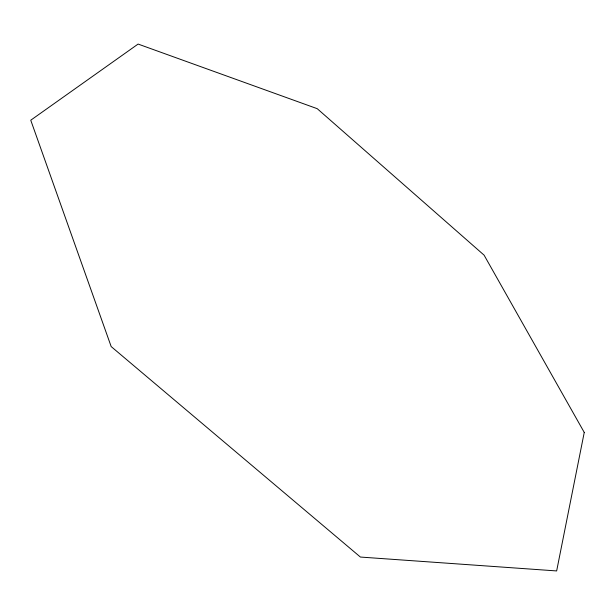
<?xml version="1.0" encoding="UTF-8"?>
<svg xmlns="http://www.w3.org/2000/svg" width="615" height="615" viewBox="0 0 615 615"><rect width="100%" height="100%" fill="white"/><g stroke="black" fill="none" stroke-linecap="round" stroke-linejoin="round"><path stroke-width="0.92" d="M584.25 432.414L556.652 570.935L360.405 557.052L111.177 346.576L30.75 120.209L138.098 44.065L317.232 108.678L484.097 255.164L584.25 432.414"/></g></svg>
